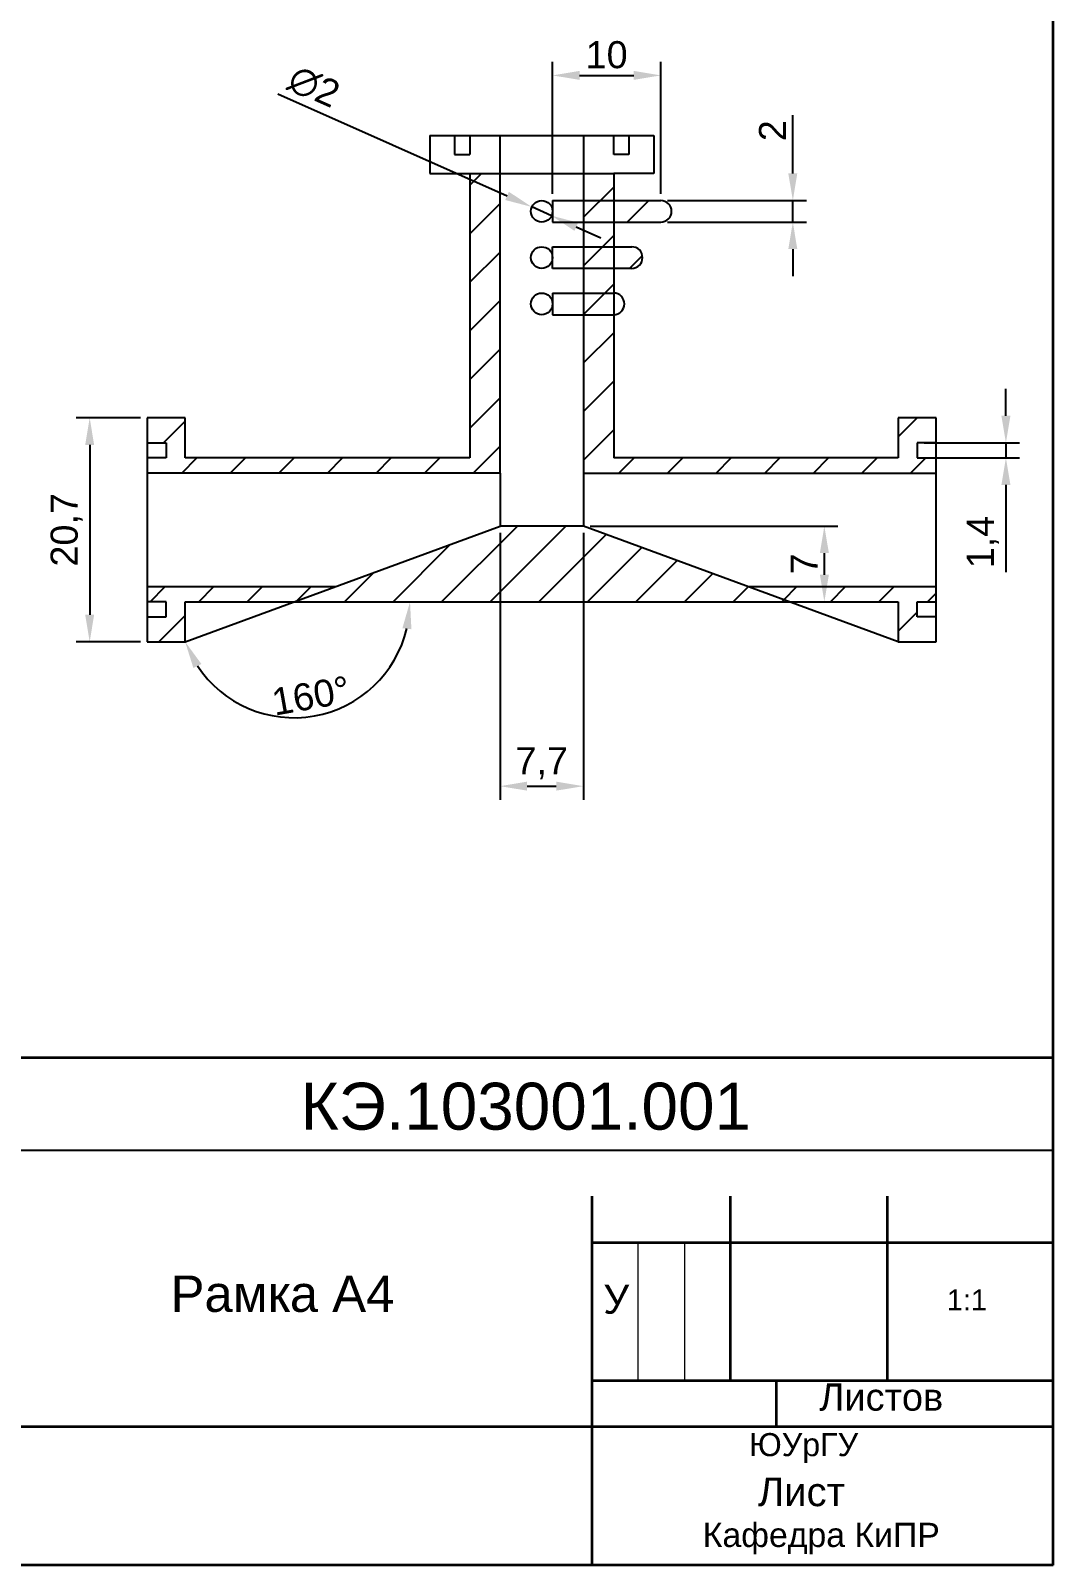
# Model space of a CAD drawing. Header units: millimetres. Extents: x 110 to 278, y 45 to 290.
# Drawn here: x 183.9 to 278.4, y 45.3 to 187.2 of the extents above; entities that cross this region are included whole.
import ezdxf

# ---------------------------------------------------------------- set-up
doc = ezdxf.new("R2010")
doc.units = ezdxf.units.MM
doc.styles.add('Arial$001', font='arial.ttf', dxfattribs={"height": 3.841954})
doc.styles.get("Standard").update_dxf_attribs({"font": 'arial.ttf'})
doc.dimstyles.new('ISO-25', dxfattribs={"dimtxt": 2.5, "dimasz": 2.5, "dimexe": 1.25, "dimexo": 0.625, "dimtad": 1, "dimtxsty": 'Standard', "dimcen": 2.5, "dimadec": 0, "dimazin": 0, "dimtfac": 1, "dimtmove": 0, "dimatfit": 3, "dimfxl": 1, "dimarcsym": 0})
pattern_1 = [(45, (47.947, -111.4023), (-2.245064, 2.245064), [])]

# ---------------------------------------------------------------- blocks, each defined once
blk = doc.blocks.new('*D279')
at = {"color": 0, "lineweight": -2, "transparency": 16777216}
for p, q in [((227.27, 140.74), (227.27, 116.07)), ((234.97, 140.74), (234.97, 116.07)), ((229.77, 117.32), (232.47, 117.32))]:
    blk.add_line(p, q, dxfattribs=at)
at = {"color": 0, "transparency": 16777216}
for points in [[(229.77, 117.74), (229.77, 116.91), (227.27, 117.32)], [(232.47, 117.74), (232.47, 116.91), (234.97, 117.32)]]:
    blk.add_solid(points, dxfattribs=at)
at = {"layer": 'Defpoints', "color": 0, "transparency": 16777216}
for p in [(227.27, 141.37), (234.97, 141.37), (234.97, 117.32)]:
    blk.add_point(p, dxfattribs=at)
at = {"color": 0, "transparency": 16777216, "insert": (231.12, 119.44), "char_height": 2.5, "attachment_point": 5}
blk.add_mtext('7,7', dxfattribs=at)
blk = doc.blocks.new('*D280')
at = {"color": 0, "lineweight": -2, "transparency": 16777216}
for p, q in [((235.6, 141.37), (258.49, 141.37)), ((257.24, 136.87), (257.24, 138.87)), ((235.6, 134.37), (258.49, 134.37))]:
    blk.add_line(p, q, dxfattribs=at)
at = {"color": 0, "transparency": 16777216}
for points in [[(256.83, 138.87), (257.66, 138.87), (257.24, 141.37)], [(256.83, 136.87), (257.66, 136.87), (257.24, 134.37)]]:
    blk.add_solid(points, dxfattribs=at)
at = {"layer": 'Defpoints', "color": 0, "transparency": 16777216}
for p in [(234.97, 141.37), (257.24, 141.37), (234.97, 134.37)]:
    blk.add_point(p, dxfattribs=at)
at = {"color": 0, "transparency": 16777216, "insert": (255.37, 137.87), "char_height": 2.5, "attachment_point": 5, "rotation": 90}
blk.add_mtext('7', dxfattribs=at)
blk = doc.blocks.new('*D281')
at = {"color": 0, "lineweight": -2, "transparency": 16777216}
for p, q in [((274.02, 151.57), (274.02, 154.07)), ((266.45, 149.07), (275.27, 149.07)), ((274.02, 149.07), (274.02, 147.67)), ((266.45, 147.67), (275.27, 147.67)), ((274.02, 145.17), (274.02, 137.11))]:
    blk.add_line(p, q, dxfattribs=at)
at = {"color": 0, "transparency": 16777216}
for points in [[(273.6, 151.57), (274.44, 151.57), (274.02, 149.07)], [(273.6, 145.17), (274.44, 145.17), (274.02, 147.67)]]:
    blk.add_solid(points, dxfattribs=at)
at = {"layer": 'Defpoints', "color": 0, "transparency": 16777216}
for p in [(265.82, 149.07), (265.82, 147.67), (274.02, 147.67)]:
    blk.add_point(p, dxfattribs=at)
at = {"color": 0, "transparency": 16777216, "insert": (271.89, 139.89), "char_height": 2.5, "attachment_point": 5, "rotation": 90}
blk.add_mtext('1,4', dxfattribs=at)
blk = doc.blocks.new('*D282')
at = {"color": 0, "lineweight": -2, "transparency": 16777216}
for p, q in [((194.05, 151.37), (188.1, 151.37)), ((189.35, 148.87), (189.35, 133.17)), ((194.05, 130.67), (188.1, 130.67))]:
    blk.add_line(p, q, dxfattribs=at)
at = {"color": 0, "transparency": 16777216}
for points in [[(188.93, 148.87), (189.76, 148.87), (189.35, 151.37)], [(188.93, 133.17), (189.76, 133.17), (189.35, 130.67)]]:
    blk.add_solid(points, dxfattribs=at)
at = {"layer": 'Defpoints', "color": 0, "transparency": 16777216}
for p in [(194.67, 151.37), (189.35, 130.67), (194.67, 130.67)]:
    blk.add_point(p, dxfattribs=at)
at = {"color": 0, "transparency": 16777216, "insert": (187.22, 141.02), "char_height": 2.5, "attachment_point": 5, "rotation": 90}
blk.add_mtext('20,7', dxfattribs=at)
blk = doc.blocks.new('*D283')
at = {"color": 0, "lineweight": -2, "transparency": 16777216}
for p, q in [((232.12, 172.09), (232.12, 184.28)), ((234.62, 183.03), (239.62, 183.03)), ((242.12, 172.09), (242.12, 184.28))]:
    blk.add_line(p, q, dxfattribs=at)
at = {"color": 0, "transparency": 16777216}
for points in [[(234.62, 183.45), (234.62, 182.62), (232.12, 183.03)], [(239.62, 183.45), (239.62, 182.62), (242.12, 183.03)]]:
    blk.add_solid(points, dxfattribs=at)
at = {"layer": 'Defpoints', "color": 0, "transparency": 16777216}
for p in [(242.12, 183.03), (232.12, 171.47), (242.12, 171.47)]:
    blk.add_point(p, dxfattribs=at)
at = {"color": 0, "transparency": 16777216, "insert": (237.12, 184.93), "char_height": 2.5, "attachment_point": 5}
blk.add_mtext('10', dxfattribs=at)
blk = doc.blocks.new('*D284')
at = {"color": 0, "lineweight": -2, "transparency": 16777216}
for p, q in [((254.33, 173.97), (254.33, 179.37)), ((242.75, 171.47), (255.58, 171.47)), ((254.33, 169.47), (254.33, 171.47)), ((242.75, 169.47), (255.58, 169.47)), ((254.33, 166.97), (254.33, 164.47))]:
    blk.add_line(p, q, dxfattribs=at)
at = {"color": 0, "transparency": 16777216}
for points in [[(253.91, 173.97), (254.74, 173.97), (254.33, 171.47)], [(253.91, 166.97), (254.74, 166.97), (254.33, 169.47)]]:
    blk.add_solid(points, dxfattribs=at)
at = {"layer": 'Defpoints', "color": 0, "transparency": 16777216}
for p in [(242.12, 171.47), (254.33, 171.47), (242.12, 169.47)]:
    blk.add_point(p, dxfattribs=at)
at = {"color": 0, "transparency": 16777216, "insert": (252.45, 177.92), "char_height": 2.5, "attachment_point": 5, "rotation": 90}
blk.add_mtext('2', dxfattribs=at)
blk = doc.blocks.new('*D285')
at = {"color": 0, "lineweight": -2, "transparency": 16777216}
for p, q in [((206.72, 181.32), (227.92, 171.89)), ((232.03, 170.06), (230.21, 170.87)), ((234.32, 169.04), (236.6, 168.03))]:
    blk.add_line(p, q, dxfattribs=at)
at = {"color": 0, "transparency": 16777216}
for points in [[(228.09, 172.27), (227.75, 171.51), (230.21, 170.87)], [(234.49, 169.42), (234.15, 168.66), (232.03, 170.06)]]:
    blk.add_solid(points, dxfattribs=at)
at = {"layer": 'Defpoints', "color": 0, "transparency": 16777216}
for p in [(230.21, 170.87), (232.03, 170.06)]:
    blk.add_point(p, dxfattribs=at)
at = {"color": 0, "transparency": 16777216, "insert": (210.07, 181.99), "char_height": 2.5, "attachment_point": 5, "rotation": 336.0171}
blk.add_mtext('∅2', dxfattribs=at)
blk = doc.blocks.new('*D286')
at = {"color": 0, "lineweight": -2, "transparency": 16777216}
blk.add_arc((208.23, 134.37), 10.72, 213.5791, 346.6093, dxfattribs=at)
at = {"color": 0, "transparency": 16777216}
for points in [[(218.25, 131.93), (219.08, 131.83), (218.95, 134.37)], [(198.93, 128.25), (199.67, 128.62), (198.17, 130.67)]]:
    blk.add_solid(points, dxfattribs=at)
at = {"layer": 'Defpoints', "color": 0, "transparency": 16777216}
for p in [(227.27, 141.37), (198.17, 134.37), (224.47, 134.37), (198.17, 130.67), (205.18, 124.09)]:
    blk.add_point(p, dxfattribs=at)
at = {"color": 0, "transparency": 16777216, "insert": (209.78, 125.68), "char_height": 2.5, "attachment_point": 5, "rotation": 10.0942}
blk.add_mtext('160°', dxfattribs=at)

msp = doc.modelspace()

# ---------------------------------------------------------------- hatches: boundary and pattern name
h = msp.add_hatch()
h.set_pattern_fill('ANSI31', color=256)
h.set_pattern_definition(pattern_1)
h.paths.add_polyline_path([(227.271, 173.966), (224.471, 173.966), (224.471, 147.666), (198.171, 147.666), (198.171, 151.366), (194.671, 151.366), (194.671, 149.066), (196.421, 149.066), (196.421, 147.666), (194.671, 147.666), (194.671, 146.266), (227.271, 146.266)])
h = msp.add_hatch()
h.set_pattern_fill('ANSI31', color=256)
h.set_pattern_definition(pattern_1)
h.paths.add_polyline_path([(242.121, 171.466), (237.771, 171.466), (237.771, 169.466), (242.121, 169.466, 1)])
h.paths.add_polyline_path([(237.771, 173.966), (234.971, 173.966), (234.971, 171.466), (237.771, 171.466)])
h.paths.add_polyline_path([(237.771, 169.466), (234.971, 169.466), (234.971, 167.186), (237.771, 167.186)])
h.paths.add_polyline_path([(237.771, 165.186), (234.971, 165.186), (234.971, 162.906), (237.771, 162.906)])
h.paths.add_polyline_path([(237.771, 167.186), (234.971, 167.186), (234.971, 165.186), (237.771, 165.186)])
h.paths.add_polyline_path([(237.771, 162.906), (234.971, 162.906), (234.971, 160.906), (237.771, 160.906)])
h.paths.add_polyline_path([(237.771, 171.466), (234.971, 171.466), (234.971, 169.466), (237.771, 169.466)])
h.paths.add_polyline_path([(239.44, 167.186), (237.771, 167.186), (237.771, 165.186), (239.44, 165.186, 1)])
h.paths.add_polyline_path([(237.771, 160.906), (234.971, 160.906), (234.971, 146.266), (267.571, 146.266), (267.571, 147.666), (265.821, 147.666), (265.821, 149.066), (267.571, 149.066), (267.571, 151.366), (264.071, 151.366), (264.071, 147.666), (237.771, 147.666)])
h = msp.add_hatch()
h.set_pattern_fill('ANSI31', color=256)
h.set_pattern_definition(pattern_1)
h.paths.add_polyline_path([(234.971, 141.366), (227.271, 141.366), (208.233, 134.366), (224.471, 134.366), (237.771, 134.366), (254.008, 134.366)])
h.paths.add_polyline_path([(212.041, 135.766), (194.671, 135.766), (194.671, 134.366), (196.421, 134.366), (196.421, 132.966), (194.671, 132.966), (194.671, 130.666), (198.171, 130.666), (198.171, 134.366), (208.233, 134.366)])
h.paths.add_polyline_path([(267.571, 135.766), (250.201, 135.766), (254.008, 134.366), (264.071, 134.366), (264.071, 130.666), (267.571, 130.666), (267.571, 132.966), (265.821, 132.966), (265.821, 134.366), (267.571, 134.366)])

# ---------------------------------------------------------------- linework, layer by layer
for p, q in [((220.771, 177.466), (241.471, 177.466)), ((220.771, 177.466), (220.771, 173.966)), ((223.071, 177.466), (223.071, 175.716)), ((224.471, 177.466), (224.471, 175.716)), ((227.271, 146.266), (227.271, 177.466)), ((234.971, 177.466), (234.971, 146.266)), ((237.771, 175.716), (237.771, 177.466)), ((239.171, 177.466), (239.171, 175.716)), ((241.471, 177.466), (241.471, 173.966)), ((223.071, 175.716), (224.471, 175.716)), ((239.171, 175.716), (237.771, 175.716)), ((220.771, 173.966), (224.471, 173.966)), ((224.471, 173.966), (224.471, 147.666)), ((224.471, 173.966), (237.771, 173.966)), ((241.471, 173.966), (237.771, 173.966)), ((237.771, 173.966), (237.771, 147.666)), ((232.121, 171.466), (232.121, 169.466)), ((232.121, 171.466), (242.121, 171.466)), ((232.121, 169.466), (242.121, 169.466)), ((232.121, 165.186), (232.121, 167.186)), ((232.121, 167.186), (239.44, 167.186)), ((239.44, 165.186), (232.121, 165.186)), ((232.121, 162.906), (232.121, 160.906)), ((232.121, 162.906), (237.771, 162.906)), ((232.121, 160.906), (237.771, 160.906)), ((198.171, 151.366), (194.671, 151.366)), ((194.671, 151.366), (194.671, 130.666)), ((198.171, 147.666), (198.171, 151.366)), ((267.571, 151.366), (264.071, 151.366)), ((264.071, 151.366), (264.071, 147.666)), ((267.571, 130.666), (267.571, 151.366)), ((194.671, 149.066), (196.421, 149.066)), ((196.421, 149.066), (196.421, 147.666)), ((267.571, 149.066), (265.821, 149.066)), ((265.821, 149.066), (265.821, 147.666)), ((196.421, 147.666), (194.671, 147.666)), ((224.471, 147.666), (198.171, 147.666)), ((264.071, 147.666), (237.771, 147.666)), ((265.821, 147.666), (267.571, 147.666)), ((227.271, 146.266), (194.671, 146.266)), ((227.271, 146.266), (227.271, 141.366)), ((234.971, 146.266), (267.571, 146.266)), ((234.971, 146.266), (234.971, 141.366)), ((198.171, 130.666), (227.271, 141.366)), ((234.971, 141.366), (227.271, 141.366)), ((264.071, 130.666), (234.971, 141.366)), ((194.671, 135.766), (212.041, 135.766)), ((250.201, 135.766), (267.571, 135.766)), ((196.421, 134.366), (194.671, 134.366)), ((196.421, 132.966), (196.421, 134.366)), ((198.171, 130.666), (198.171, 134.366)), ((198.171, 134.366), (224.471, 134.366)), ((224.471, 134.366), (237.771, 134.366)), ((237.771, 134.366), (264.071, 134.366)), ((264.071, 134.366), (264.071, 130.666)), ((265.821, 132.966), (265.821, 134.366)), ((265.821, 134.366), (267.571, 134.366)), ((194.671, 132.966), (196.421, 132.966)), ((267.571, 132.966), (265.821, 132.966)), ((194.671, 130.666), (198.171, 130.666)), ((264.071, 130.666), (267.571, 130.666)), ((176.027, 83.679), (278.399, 83.679))]:
    msp.add_line(p, q)
at = {"color": 7, "linetype": 'Continuous', "lineweight": 35, "true_color": 0x000007}
for points in [[(278.399, 45.292), (278.399, 290.145), (278.399, 290.145)], [(278.399, 92.217), (120.563, 92.217), (120.563, 92.217)], [(235.742, 79.411), (235.742, 45.292), (235.742, 45.292)], [(248.533, 79.411), (248.533, 62.351), (248.533, 62.351)], [(263.044, 79.411), (263.044, 62.351), (263.044, 62.351)], [(235.742, 75.142), (278.399, 75.142), (278.399, 75.142)], [(278.399, 62.351), (235.742, 62.351), (235.742, 62.351)], [(252.802, 62.351), (252.802, 58.082), (252.802, 58.082)], [(278.399, 58.082), (176.027, 58.082), (176.027, 58.082)], [(278.399, 45.292), (110.338, 45.292), (110.338, 45.292)]]:
    msp.add_lwpolyline(points, dxfattribs=at)
at = {"color": 7, "linetype": 'Continuous', "lineweight": 18, "true_color": 0x000007}
for points in [[(239.995, 74.976), (239.995, 62.351), (239.995, 62.351)], [(244.33, 74.976), (244.33, 62.351), (244.33, 62.351)]]:
    msp.add_lwpolyline(points, dxfattribs=at)
for centre in [(231.121, 170.466), (231.121, 166.186), (231.121, 161.906)]:
    msp.add_circle(centre, 1)
for centre in [(242.121, 170.466), (239.44, 166.186), (237.771, 161.906)]:
    msp.add_arc(centre, 1, 270, 90)

# ---------------------------------------------------------------- texts
at = {"color": 7, "true_color": 0x000007, "style": 'Arial$001'}
for s, height, p in [('КЭ.103001.001', 4.3426, (208.838, 85.565)), ('Рамка А4', 3.3601, (196.825, 68.721)), ('У', 2.678, (236.818, 68.549)), ('1:1', 1.9166, (268.554, 68.874)), ('Листов', 2.5116, (256.786, 59.589)), ('ЮУрГУ', 2.134, (250.292, 55.382)), ('Лист', 2.6488, (251.106, 50.76)), ('Кафедра КиПР', 2.23497, (246.001, 46.986))]:
    msp.add_text(s, height=height, dxfattribs=at).set_placement(p)

# ---------------------------------------------------------------- dimensions: what is measured, and where the dimension line sits
for base, p1, p2, picture, middle in [((242.121, 183.032), (232.121, 171.466), (242.121, 171.466), '*D283', (237.121, 184.933)), ((234.971, 117.323), (227.271, 141.366), (234.971, 141.366), '*D279', (231.121, 119.445))]:
    dim = msp.add_linear_dim(base=base, p1=p1, p2=p2, dimstyle='ISO-25')
    dim.commit()
    dim.dimension.update_dxf_attribs({"geometry": picture, "text_midpoint": middle})
dim = msp.add_diameter_dim_2p(p1=(232.034, 170.059), p2=(230.207, 170.872), dimstyle='ISO-25')
dim.commit()
dim.dimension.update_dxf_attribs({"geometry": '*D285', "text_midpoint": (209.272, 180.186), "dimtype": 163})
for base, p1, p2, picture, middle in [((254.326, 171.466), (242.121, 169.466), (242.121, 171.466), '*D284', (252.446, 177.919)), ((274.021, 147.666), (265.821, 149.066), (265.821, 147.666), '*D281', (271.894, 139.888)), ((257.244, 141.366), (234.971, 134.366), (234.971, 141.366), '*D280', (255.369, 137.866))]:
    dim = msp.add_linear_dim(base=base, p1=p1, p2=p2, angle=90, dimstyle='ISO-25')
    dim.commit()
    dim.dimension.update_dxf_attribs({"geometry": picture, "text_midpoint": middle})
dim = msp.add_linear_dim(base=(189.345, 130.666), p1=(194.671, 151.366), p2=(194.671, 130.666), angle=90, dimstyle='ISO-25')
dim.commit()
dim.dimension.update_dxf_attribs({"geometry": '*D282', "text_midpoint": (189.345, 141.016), "dimtype": 160})
dim = msp.add_angular_dim_2l(base=(205.181, 124.088), line1=((198.171, 130.666), (227.271, 141.366)), line2=((198.171, 134.366), (224.471, 134.366)), dimstyle='ISO-25')
dim.commit()
dim.dimension.update_dxf_attribs({"geometry": '*D286', "text_midpoint": (209.779, 125.682)})

doc.saveas('drawing.dxf')
